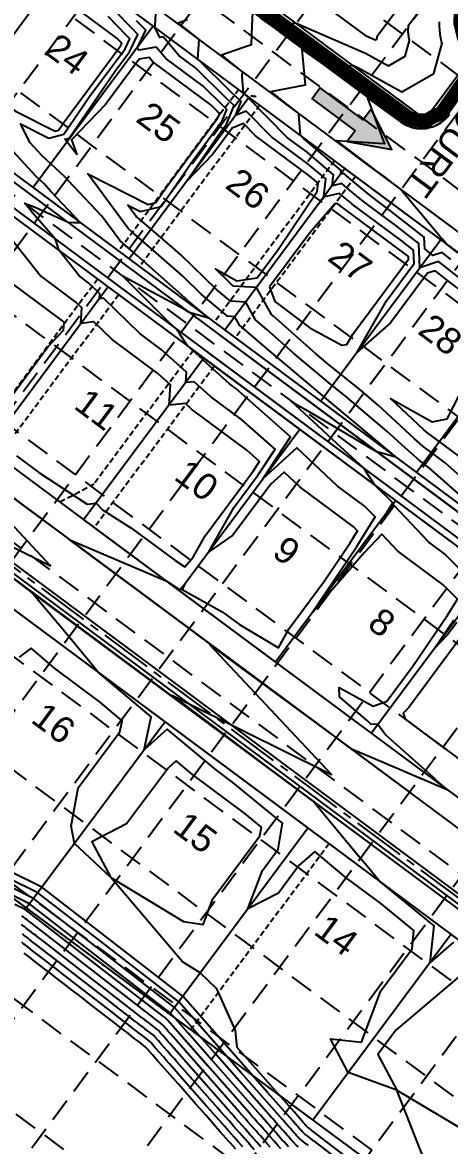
# Model space of a CAD drawing. Header units: feet. Extents: x 2260 to 6199, y 3666 to 7344.
# Drawn here: x 3782 to 4026, y 4910 to 5552 of the extents above; entities that cross this region are included whole.
import ezdxf
from ezdxf.enums import TextEntityAlignment as Align

# ---------------------------------------------------------------- set-up
doc = ezdxf.new("R2010")
doc.units = ezdxf.units.FT
doc.header["$LTSCALE"] = 40
doc.header["$MEASUREMENT"] = 0
for name, pattern in [('CENTER2', [1.125, 0.75, -0.125, 0.125, -0.125]), ('HIDDEN', [0.375, 0.25, -0.125]), ('TIGHT', [0.12, 0.08, -0.04])]:
    doc.linetypes.add(name, pattern=pattern)
doc.layers.get('0').update_dxf_attribs({"linetype": 'CONTINUOUS'})
for name, color, linetype in [('CL-STORM', 4, 'CENTER2'), ('CONTROL', 8, 'CONTINUOUS'), ('EOP-PROP', 4, 'CONTINUOUS'), ('EROSION BLANKETS', 84, 'CONTINUOUS'), ('ESMT-LINE', 6, 'TIGHT'), ('FLOW-ARROWS', 253, 'CONTINUOUS'), ('GRID', 254, 'HIDDEN'), ('LOT-NOS', 4, 'CONTINUOUS'), ('lots-line', 4, 'CONTINUOUS'), ('PC', 43, 'CONTINUOUS'), ('ST-ROW', 2, 'CONTINUOUS'), ('STORM', 3, 'CONTINUOUS'), ('STREET-NAME', 3, 'CONTINUOUS')]:
    doc.layers.add(name, color=color, linetype=linetype)
doc.styles.get("Standard").update_dxf_attribs({"font": 'ARIAL.TTF'})

# ---------------------------------------------------------------- blocks, each defined once
blk = doc.blocks.new('arrow')
blk.add_lwpolyline([(-67.01, -25.36), (-59.33, -25.42), (-59.57, -56.14), (-51.89, -56.2), (-51.65, -25.48), (-43.97, -25.54), (-55.3, -2.41), (-67.01, -25.36)], close=True)
at = {"color": 254}
for points in [[(-43.97, -25.54), (-67.01, -25.36), (-55.3, -2.41), (-67.01, -25.36)], [(-59.57, -56.14), (-51.89, -56.2), (-59.33, -25.42), (-51.65, -25.48)]]:
    blk.add_solid(points, dxfattribs=at)

msp = doc.modelspace()

# ---------------------------------------------------------------- linework, layer by layer
at = {"layer": 'CL-STORM', "color": 7}
msp.add_line((4864.9, 4432.17), (3599.76, 5372.55), dxfattribs=at)
msp.add_arc((3901.62, 5410.45), 100, 81.80369, 83.52263, dxfattribs=at)
at = {"layer": 'EOP-PROP', "color": 7}
for p, q in [((3982.3, 5081.73), (2953.2, 5847.47)), ((4167.71, 5330.79), (3536.59, 5799.91)), ((4090.98, 5227.72), (3459.93, 5696.78)), ((4083.81, 5218.09), (3452.77, 5687.15)), ((4004.39, 5111.41), (3373.43, 5580.4)), ((3998.35, 5495.3), (3901.88, 5567.01)), ((3998.35, 5495.3), (3990.81, 5500.9)), ((4521.14, 5068.09), (3972.3, 5476.04)), ((4444.48, 4964.96), (3895.57, 5372.96)), ((4437.32, 4955.33), (3888.41, 5363.34)), ((4357.98, 4848.58), (3808.99, 5256.65)), ((4852.61, 4434.83), (3786.89, 5226.97))]:
    msp.add_line(p, q, dxfattribs=at)
msp.add_arc((4010.28, 5511.36), 20, 233.37652, 323.37652, dxfattribs=at)
msp.add_arc((4010.28, 5511.36), 20, 233.37652, 323.37652, dxfattribs=at)
at = {"layer": 'EROSION BLANKETS', "const_width": 8}
msp.add_lwpolyline([(3911.9, 5564.63), (4002.74, 5497.66), (4005.79, 5496.32), (4009.24, 5495.94), (4013.19, 5495.82), (4016.47, 5497.73), (4021.65, 5500.11), (4037.13, 5521.86), (4038.07, 5523.96), (4038.99, 5528.55), (4038.56, 5532.59), (4037.48, 5537.43), (4034.45, 5543.4), (4032.55, 5551.33), (4032.62, 5556.87)], dxfattribs=at)
at = {"layer": 'ESMT-LINE', "color": 7}
for p, q in [((3894.91, 4964.33), (2864.26, 5727.11)), ((3905.92, 5513.63), (3837.27, 5421.28)), ((3917.96, 5504.68), (3849.31, 5412.33)), ((3960.61, 5472.89), (3892.01, 5380.59)), ((3972.65, 5463.94), (3904.05, 5371.65)), ((3972.65, 5463.94), (3904.05, 5371.65)), ((3825.39, 5405.29), (3768.67, 5328.98)), ((3837.42, 5396.34), (3768.78, 5303.98)), ((3880.08, 5364.54), (3823.41, 5288.3)), ((3892.12, 5355.59), (3823.51, 5263.3)), ((3892.12, 5355.59), (3823.51, 5263.3)), ((3803.85, 5277.91), (3823.41, 5288.3)), ((4788.02, 4303.35), (3699.2, 5109.17)), ((3957.57, 5082.66), (3878.57, 4976.38))]:
    msp.add_line(p, q, dxfattribs=at)
at = {"layer": 'FLOW-ARROWS', "color": 7}
for points in [[(3829.04, 5511.13, 0, 1.67, 0), (3826.05, 5507.12, 0, 0, 0), (3820.21, 5499.26, 0, 0, 0)], [(3803.09, 5475.72, 0, 1.67, 0), (3800.11, 5471.71, 0, 0, 0), (3794.26, 5463.86, 0, 0, 0)], [(3883.77, 5470.44, 0, 1.67, 0), (3880.79, 5466.43, 0, 0, 0), (3874.94, 5458.58, 0, 0, 0)], [(3857.83, 5435.04, 0, 1.67, 0), (3854.84, 5431.03, 0, 0, 0), (3848.99, 5423.17, 0, 0, 0)], [(3938.51, 5429.76, 0, 1.67, 0), (3935.52, 5425.75, 0, 0, 0), (3929.68, 5417.89, 0, 0, 0)], [(3912.56, 5394.35, 0, 1.67, 0), (3909.58, 5390.34, 0, 0, 0), (3903.73, 5382.49, 0, 0, 0)], [(3993.25, 5389.07, 0, 1.67, 0), (3990.26, 5385.06, 0, 0, 0), (3984.41, 5377.21, 0, 0, 0)], [(3993.25, 5389.07, 0, 1.67, 0), (3990.26, 5385.06, 0, 0, 0), (3984.41, 5377.21, 0, 0, 0)], [(3795.85, 5355.32, 0, 1.67, 0), (3792.87, 5351.31, 0, 0, 0), (3783.55, 5338.79, 0, 0, 0)], [(3967.3, 5353.67, 0, 1.67, 0), (3964.31, 5349.66, 0, 0, 0), (3958.46, 5341.8, 0, 0, 0)], [(3967.3, 5353.67, 0, 1.67, 0), (3964.31, 5349.66, 0, 0, 0), (3958.46, 5341.8, 0, 0, 0)], [(3850.59, 5314.63, 0, 1.67, 0), (3847.6, 5310.62, 0, 0, 0), (3838.29, 5298.11, 0, 0, 0)], [(4022.03, 5312.98, 0, 1.67, 0), (4019.05, 5308.97, 0, 0, 0), (4013.2, 5301.12, 0, 0, 0)], [(4022.03, 5312.98, 0, 1.67, 0), (4019.05, 5308.97, 0, 0, 0), (4013.2, 5301.12, 0, 0, 0)], [(3816.95, 5268.54, 0, 1.67, 0), (3819.94, 5272.56, 0, 0, 0), (3824.13, 5278.19, 0, 0, 0)], [(3905.14, 5273.63, 0, 1.67, 0), (3902.15, 5269.62, 0, 0, 0), (3892.84, 5257.11, 0, 0, 0)], [(3905.14, 5273.63, 0, 1.67, 0), (3902.15, 5269.62, 0, 0, 0), (3892.84, 5257.11, 0, 0, 0)], [(3872.63, 5229.05, 0, 1.67, 0), (3875.61, 5233.06, 0, 0, 0), (3879.81, 5238.69, 0, 0, 0)], [(3872.63, 5229.05, 0, 1.67, 0), (3875.61, 5233.06, 0, 0, 0), (3879.81, 5238.69, 0, 0, 0)], [(3959.19, 5231.42, 0, 1.67, 0), (3956.21, 5227.41, 0, 0, 0), (3946.89, 5214.89, 0, 0, 0)], [(3959.19, 5231.42, 0, 1.67, 0), (3956.21, 5227.41, 0, 0, 0), (3946.89, 5214.89, 0, 0, 0)], [(4015.19, 5192.07, 0, 1.67, 0), (4012.2, 5188.06, 0, 0, 0), (4002.89, 5175.55, 0, 0, 0)], [(4015.19, 5192.07, 0, 1.67, 0), (4012.2, 5188.06, 0, 0, 0), (4002.89, 5175.55, 0, 0, 0)], [(3840.8, 5119.16, 0, 1.67, 0), (3837.81, 5115.15, 0, 0, 0), (3829.51, 5104, 0, 0, 0)], [(3840.8, 5119.16, 0, 1.67, 0), (3837.81, 5115.15, 0, 0, 0), (3829.51, 5104, 0, 0, 0)], [(3803.18, 5068.63, 0, 1.67, 0), (3800.2, 5064.62, 0, 0, 0), (3792.19, 5053.86, 0, 0, 0)], [(3803.18, 5068.63, 0, 1.67, 0), (3800.2, 5064.62, 0, 0, 0), (3792.19, 5053.86, 0, 0, 0)], [(3920.37, 5055.91, 0, 1.67, 0), (3917.38, 5051.9, 0, 0, 0), (3909.08, 5040.75, 0, 0, 0)], [(3920.37, 5055.91, 0, 1.67, 0), (3917.38, 5051.9, 0, 0, 0), (3909.08, 5040.75, 0, 0, 0)], [(3882.75, 5005.38, 0, 1.67, 0), (3879.77, 5001.36, 0, 0, 0), (3871.76, 4990.6, 0, 0, 0)], [(3882.75, 5005.38, 0, 1.67, 0), (3879.77, 5001.36, 0, 0, 0), (3871.76, 4990.6, 0, 0, 0)], [(4004.61, 4998.57, 0, 1.67, 0), (4001.62, 4994.56, 0, 0, 0), (3993.32, 4983.41, 0, 0, 0)], [(3966.99, 4948.04, 0, 1.67, 0), (3964.01, 4944.03, 0, 0, 0), (3956, 4933.27, 0, 0, 0)]]:
    msp.add_lwpolyline(points, format="xyseb", dxfattribs=at)
at = {"layer": 'GRID', "linetype": 'HIDDEN', "ltscale": 1.35}
for p, q in [((4526.93, 6520), (3437.75, 5050.7)), ((4568.91, 6488.89), (3479.72, 5019.59)), ((4610.88, 6457.77), (3521.7, 4988.47)), ((4652.86, 6426.65), (3563.67, 4957.35)), ((4694.83, 6395.54), (3605.65, 4926.24)), ((2866.11, 6385.31), (5468.54, 4456.14)), ((4736.81, 6364.42), (3647.62, 4895.12)), ((2834.99, 6343.33), (5437.43, 4414.16)), ((4778.78, 6333.31), (3689.59, 4864.01)), ((4820.76, 6302.19), (3731.57, 4832.89)), ((2803.88, 6301.36), (5406.31, 4372.19)), ((4862.73, 6271.08), (3773.54, 4801.78)), ((2772.76, 6259.38), (5375.2, 4330.21)), ((4904.7, 6239.96), (3815.52, 4770.66)), ((2742.34, 6220.32), (5344.78, 4291.15)), ((4946.68, 6208.84), (3857.49, 4739.54)), ((2710.53, 6175.43), (5312.96, 4246.26)), ((2679.42, 6133.46), (5281.85, 4204.29)), ((2648.3, 6091.49), (5250.73, 4162.31)), ((2617.18, 6049.51), (5219.62, 4120.34)), ((2586.07, 6007.54), (5188.5, 4078.36)), ((2555.76, 5964.68), (5158.19, 4035.51)), ((2524.64, 5922.7), (5127.07, 3993.53)), ((2493.53, 5880.73), (5095.96, 3951.56))]:
    msp.add_line(p, q, dxfattribs=at)
at = {"layer": 'lots-line', "color": 7}
for p, q in [((3894.91, 4964.33), (2864.26, 5727.11)), ((4093.36, 5230.93), (3453.89, 5706.25)), ((4081.42, 5214.88), (3441.96, 5690.2)), ((3857.16, 5549.79), (3788.56, 5457.49)), ((3911.9, 5509.1), (3843.29, 5416.8)), ((3966.63, 5468.42), (3898.03, 5376.12)), ((4021.37, 5427.73), (3952.76, 5335.43)), ((4021.37, 5427.73), (3952.76, 5335.43)), ((3831.36, 5400.75), (3762.76, 5308.46)), ((4076.1, 5387.05), (4007.5, 5294.75)), ((4076.1, 5387.05), (4007.5, 5294.75)), ((4451.68, 4964.59), (3897.96, 5376.17)), ((3886.1, 5360.07), (3817.49, 5267.77)), ((4439.75, 4948.54), (3886.02, 5360.13)), ((3940.83, 5319.38), (3872.23, 5227.09)), ((3940.83, 5319.38), (3872.23, 5227.09)), ((3995.57, 5278.7), (3926.96, 5186.4)), ((3995.57, 5278.7), (3926.96, 5186.4)), ((4050.3, 5238.01), (3981.7, 5145.72)), ((4050.3, 5238.01), (3981.7, 5145.72)), ((3863.83, 5152.34), (3784.71, 5045.89)), ((3863.83, 5152.34), (3784.71, 5045.89)), ((4788.02, 4303.35), (3699.2, 5109.17)), ((3945.53, 5091.61), (3866.54, 4985.33)), ((3945.53, 5091.61), (3866.54, 4985.33)), ((4027.24, 5030.88), (3948.36, 4924.77))]:
    msp.add_line(p, q, dxfattribs=at)
at = {"layer": 'PC', "color": 43, "flags": 128}
for points, elevation in [([(3934.85, 5576.63), (3977.94, 5544.61), (3982.61, 5542.58), (3982.73, 5542.53), (3983.92, 5541.87), (3984.79, 5542.37), (3985.01, 5543.19), (3985, 5543.24), (3984.99, 5543.28), (3984.98, 5543.33), (3984.97, 5543.38), (3984.97, 5543.43), (3984.96, 5543.47), (3984.95, 5543.52), (3984.95, 5543.57), (3984.95, 5543.62), (3984.95, 5543.67), (3984.95, 5543.72), (3984.95, 5543.77), (3984.95, 5543.82), (3984.95, 5543.87), (3984.96, 5543.92), (3984.96, 5543.98), (4013.58, 5582.47)], 552), ([(3768.52, 5533.25), (3758.83, 5523.2), (3762.35, 5513.1), (3778.4, 5501.17), (3801.02, 5489.84), (3802.98, 5490.38), (3806.37, 5495.33), (3838.59, 5538.67), (3839.21, 5539.97), (3838.73, 5540.46), (3836.35, 5542.92), (3800.39, 5569.65), (3798.41, 5572.22), (3796.05, 5570.29), (3768.52, 5533.25)], 557), ([(3918.45, 5554.29), (3926.63, 5548.61), (3927.06, 5548.77), (3929.3, 5549.6), (3938.42, 5551.69), (3977.05, 5534.92), (3978.38, 5534.35), (3991.55, 5527.08), (4001.05, 5532.57), (4003.54, 5541.63), (4003.41, 5542.13), (4003.29, 5542.64), (4003.18, 5543.15), (4003.09, 5543.67), (4003, 5544.2), (4002.93, 5544.73), (4002.88, 5545.27), (4002.83, 5545.8), (4002.8, 5546.35), (4002.78, 5546.9), (4002.78, 5547.45), (4002.79, 5548), (4002.81, 5548.56), (4002.85, 5549.12), (4002.9, 5549.68), (4002.96, 5550.25), (4019.46, 5572.45)], 551), ([(4041.14, 5230.68), (4023.42, 5248.21), (4014.42, 5254.9), (3994.49, 5276.06), (3990.55, 5271.94), (3993.98, 5277.42), (3983.69, 5287.52), (3983.69, 5287.52), (3983.69, 5287.53), (3978.35, 5295.58), (3977.16, 5297.36), (3962.05, 5311.35), (3948.46, 5323.93), (3936.15, 5335.32), (3943.76, 5330.85), (3950.6, 5326.82), (3984.32, 5307), (3995.62, 5303.58), (3995.62, 5303.58), (3958.58, 5334.79), (3956.02, 5336.84), (3953.66, 5338.83), (3924.75, 5363.1), (3918.24, 5368.89), (3906.34, 5378.93), (3903.69, 5383.74), (3899.59, 5383.96), (3884.74, 5396.39), (3873.95, 5406.88), (3857.35, 5421.55), (3846.21, 5431.03), (3842.72, 5434.11), (3819.67, 5465.43), (3854.16, 5447.94), (3858.63, 5449.01), (3865.42, 5458.92), (3894.06, 5497.44), (3895.05, 5499.89), (3894.08, 5500.78), (3889.96, 5504.88), (3856.91, 5529.45), (3854.82, 5531.9), (3849.12, 5530.84), (3829.85, 5504.91), (3810.47, 5484.81), (3813.4, 5476.4), (3806.57, 5485.11), (3809.13, 5485.81), (3835.16, 5523.78), (3843.51, 5535.01), (3848.27, 5544.92), (3844.61, 5548.71), (3826.39, 5567.59)], 555), ([(4036.04, 5289.46), (4023.87, 5300.28), (4011.08, 5309.76), (4006.34, 5313.9), (3985.59, 5333.28), (3975.01, 5342.2), (3958.8, 5355.19), (3958.12, 5355.76), (3949.79, 5362.75), (3925.89, 5383.97), (3924.57, 5385.08), (3916.11, 5400.45), (3903.03, 5401.14), (3901.63, 5402.31), (3892.68, 5411.01), (3904.92, 5404.2), (3916.45, 5406.04), (3928.38, 5422.09), (3950.73, 5455.32), (3951.27, 5460.02), (3946.53, 5464.07), (3915.47, 5487.15), (3908.6, 5494.1), (3902.19, 5491.4), (3891.18, 5476.58), (3876.1, 5460.95), (3894.21, 5487.36), (3898.98, 5493.78), (3903.26, 5504.38), (3899.09, 5508.26), (3881.22, 5526.03), (3871.77, 5533.06), (3862.7, 5543.69), (3860.88, 5543.35), (3858.07, 5549.11), (3858.13, 5550.01), (3858.84, 5560.38)], 553), ([(4037.14, 5401.82), (4023.25, 5412.73), (4020.08, 5415.22), (4009.44, 5411.68), (4008.85, 5425.49), (3995.7, 5435.77), (3977.92, 5448.99), (3974.37, 5451.81), (3969.03, 5456.16), (3964.75, 5459.87), (3959.34, 5458.6), (3960.06, 5464.82), (3944.79, 5477.88), (3933.88, 5485.99), (3911.74, 5508.38), (3911.18, 5508.14), (3911.48, 5508.87), (3908.59, 5511.56), (3907.96, 5520.89), (3908.14, 5523.73), (3900.34, 5529.93), (3896.04, 5533.35), (3908.03, 5537.46), (3913.25, 5539.24), (3913.66, 5550.19), (3913.93, 5557.43)], 551), ([(4013.53, 5123.68), (3989.7, 5144.79), (3985.4, 5150.69), (3981.48, 5150.99), (3979.6, 5152.61), (3963.45, 5166.52), (3963.29, 5171.8), (3982.75, 5161.17), (3990.58, 5164.04), (4005.39, 5183.97), (4025.1, 5213.14), (4030.82, 5222.43), (4022.68, 5230.48), (3996.85, 5249.68), (3987.69, 5259.4), (3977.36, 5248.62), (3947.16, 5213.57), (3972.97, 5251.88), (3983.91, 5269.38), (3977.51, 5275.67), (3962.37, 5286.92), (3939.06, 5308.72), (3919.95, 5291.29), (3935.54, 5315.15), (3904.24, 5342.76), (3900.72, 5345.38), (3885.65, 5358.97), (3885.26, 5358.94), (3885.29, 5359.42), (3876.68, 5367.07), (3872.25, 5373.74), (3870.15, 5376.9), (3866.05, 5380.7), (3839.3, 5407.31), (3854.36, 5399.17), (3872.49, 5389.37), (3874.78, 5388.03), (3877.31, 5386.54), (3880.94, 5385.44), (3888.61, 5383.12), (3876.29, 5393.43), (3875.1, 5394.6), (3848.13, 5418.44), (3844.3, 5421.7), (3838.04, 5427.21), (3827.83, 5441.09), (3808.55, 5461.5), (3806.68, 5463.61), (3793.47, 5475.89), (3786.82, 5483.12), (3781.23, 5493.95), (3797.56, 5485.77), (3806.05, 5488.1), (3820.76, 5509.56), (3841.05, 5536.84), (3843.74, 5542.44), (3841.67, 5544.59), (3831.37, 5555.25)], 556), ([(4035.84, 5278.74), (4014.98, 5297.28), (4009.13, 5301.61), (4000.98, 5308.74), (3990.61, 5318.43), (3966.79, 5338.5), (3957.41, 5346.02), (3955.89, 5347.29), (3937.27, 5362.93), (3922.06, 5376.43), (3915.45, 5382), (3909.9, 5392.09), (3901.31, 5392.55), (3893.18, 5399.35), (3872.8, 5419.17), (3866.58, 5424.67), (3848.13, 5440.37), (3847.4, 5441), (3842.62, 5447.5), (3849.77, 5443.87), (3861.71, 5446.72), (3879.82, 5473.14), (3896.52, 5495.61), (3899.16, 5502.13), (3896.58, 5504.52), (3885.59, 5515.46), (3864.34, 5531.25), (3858.76, 5537.79), (3848.84, 5535.95), (3848.06, 5537.55), (3852.8, 5547.4), (3847.55, 5552.84)], 554), ([(4058.11, 5379.92), (4025.09, 5404.46), (4019.37, 5408.95), (4018.07, 5409.98), (4013.69, 5408.52), (3992.63, 5380.19), (3973.64, 5363.52), (3990.25, 5392.72), (4006.16, 5414.12), (4005.83, 5421.79), (3998.52, 5427.5), (3970.81, 5448.1), (3968.84, 5449.67), (3965.87, 5452.09), (3963.5, 5454.15), (3954.98, 5452.16), (3951.72, 5448.35), (3954.51, 5452.5), (3955.67, 5462.42), (3945.66, 5470.97), (3924.68, 5486.57), (3910.17, 5501.24), (3904.17, 5498.71), (3907.37, 5506.63), (3901.59, 5512), (3882.64, 5530.85), (3883.35, 5542.07), (3883.35, 5542.13), (3883.35, 5542.16), (3883.12, 5542.34), (3871.39, 5551.67), (3876.68, 5553.51)], 552), ([(4027.13, 5416.51), (4022.09, 5420.46), (4016.77, 5418.69), (4015.46, 5419.78), (4012.16, 5422.5), (4011.88, 5429.19), (3992.87, 5444.04), (3985.03, 5449.87), (3979.89, 5453.95), (3972.19, 5460.23), (3966.01, 5465.59), (3964.22, 5465.17), (3964.46, 5467.23), (3943.91, 5484.78), (3943.08, 5485.4), (3941.15, 5487.36), (3940.51, 5496.84), (3940.31, 5499.82), (3931.54, 5506.68), (3924.32, 5512.32), (3934.22, 5514.31), (3944.13, 5516.3), (3943.17, 5526.34), (3942.22, 5536.4), (3952.4, 5529.22), (3958.8, 5524.7), (3970.81, 5527.45), (3970.98, 5527.48), (3971.5, 5527.26), (3974.03, 5526.16), (3999.17, 5512.29), (4017.31, 5522.78), (4022.06, 5540.06), (4021.81, 5541.02), (4021.58, 5541.99), (4021.38, 5542.97), (4021.2, 5543.97), (4021.04, 5544.97), (4020.91, 5545.98), (4020.8, 5547.01), (4020.72, 5548.04), (4020.66, 5549.08), (4020.62, 5550.12), (4020.62, 5551.17), (4020.63, 5552.23)], 550), ([(3999.38, 5512.41), (4017.31, 5522.78), (4022.06, 5540.06), (4021.81, 5541.02), (4021.58, 5541.99), (4021.54, 5542.18)], 550), ([(4031, 5420.28), (4024.3, 5425.55), (4024.14, 5425.75), (4022.07, 5428.2), (4021.25, 5429.18), (4016.41, 5434.95), (3997.91, 5457), (3996.68, 5457.92), (3996.31, 5458.2), (3990.43, 5462.63), (3989.68, 5463.2), (3982.67, 5468.51), (3979.96, 5470.56), (3970.48, 5477.82), (3961.84, 5484.44), (3989.04, 5482.78), (3989.33, 5482.7), (3989.17, 5482.95), (3979.74, 5508.52), (3998.25, 5495.17), (3998.47, 5495.01), (3998.59, 5494.92), (3999.14, 5494.55), (3999.42, 5494.36), (3999.72, 5494.18), (4000.29, 5493.84), (4000.88, 5493.52), (4001.18, 5493.36), (4001.48, 5493.22), (4002.09, 5492.93), (4002.39, 5492.81), (4003.02, 5492.55), (4003.67, 5492.32), (4003.97, 5492.21), (4004.63, 5492.01), (4004.93, 5491.92), (4005.61, 5491.76), (4005.91, 5491.68), (4006.6, 5491.55), (4006.9, 5491.49), (4007.21, 5491.45), (4007.9, 5491.35), (4008.6, 5491.28), (4008.9, 5491.26), (4009.61, 5491.23), (4009.91, 5491.21), (4010.2, 5491.22), (4010.92, 5491.22), (4011.63, 5491.26), (4011.92, 5491.28), (4012.64, 5491.36), (4012.92, 5491.39), (4013.64, 5491.51), (4013.92, 5491.55), (4014.19, 5491.61), (4014.9, 5491.76), (4015.17, 5491.83), (4015.87, 5492.02), (4016.58, 5492.24), (4016.83, 5492.32), (4017.53, 5492.58), (4017.78, 5492.67), (4018.02, 5492.78), (4018.7, 5493.07), (4018.93, 5493.19), (4019.6, 5493.52), (4019.82, 5493.64), (4020.48, 5494.01), (4021.12, 5494.41), (4021.33, 5494.54), (4021.54, 5494.68), (4022.16, 5495.12), (4022.35, 5495.27), (4022.95, 5495.73), (4023.13, 5495.89), (4023.72, 5496.39), (4023.89, 5496.55), (4024.45, 5497.08), (4024.98, 5497.64), (4025.14, 5497.81), (4025.65, 5498.4), (4025.8, 5498.57), (4025.93, 5498.74), (4026.42, 5499.36)], 549), ([(3990.63, 5500.66), (3998.25, 5495.17), (3998.47, 5495.01), (3998.59, 5494.92), (3999.14, 5494.55), (3999.42, 5494.36), (3999.72, 5494.18), (4000.29, 5493.84), (4000.88, 5493.52), (4001.18, 5493.36), (4001.48, 5493.22), (4002.09, 5492.93), (4002.39, 5492.81), (4003.02, 5492.55), (4003.67, 5492.32), (4003.97, 5492.21), (4004.63, 5492.01), (4004.93, 5491.92), (4005.61, 5491.76), (4005.91, 5491.68), (4006.6, 5491.55), (4006.9, 5491.49), (4007.21, 5491.45), (4007.9, 5491.35), (4008.6, 5491.28), (4008.9, 5491.26), (4009.61, 5491.23), (4009.91, 5491.21), (4010.2, 5491.22), (4010.92, 5491.22), (4011.63, 5491.26), (4011.92, 5491.28), (4012.64, 5491.36), (4012.92, 5491.39), (4013.64, 5491.51), (4013.92, 5491.55), (4014.19, 5491.61), (4014.9, 5491.76), (4015.17, 5491.83), (4015.87, 5492.02), (4016.58, 5492.24), (4016.83, 5492.32), (4017.53, 5492.58), (4017.78, 5492.67), (4018.02, 5492.78), (4018.7, 5493.07), (4018.93, 5493.19), (4019.6, 5493.52), (4019.82, 5493.64), (4020.48, 5494.01), (4021.12, 5494.41), (4021.33, 5494.54), (4021.54, 5494.68), (4022.16, 5495.12), (4022.35, 5495.27), (4022.95, 5495.73), (4023.13, 5495.89), (4023.72, 5496.39), (4023.89, 5496.55), (4024.45, 5497.08), (4024.98, 5497.64), (4025.14, 5497.81), (4025.65, 5498.4), (4025.8, 5498.57), (4025.93, 5498.74), (4026.42, 5499.36)], 549), ([(3977.83, 5483.46), (3989.04, 5482.78), (3989.33, 5482.7), (3989.17, 5482.95), (3985.28, 5493.48)], 549), ([(3769.26, 5285.87), (3782.68, 5276), (3809.53, 5256.24), (3856.86, 5236.1), (3864.44, 5232.88), (3872.36, 5227.72), (3875.15, 5231.01), (3873.56, 5227.83), (3896.49, 5215.14), (3906.29, 5207.85), (3928.67, 5194.47), (3934.71, 5205.56), (3954.99, 5232.85), (3969.54, 5254.44), (3973.85, 5261.33), (3971.33, 5263.81), (3941.04, 5286.32), (3931.86, 5294.9), (3924.33, 5288.04), (3902.64, 5258.85), (3888.83, 5249.42), (3903.35, 5274.88), (3917.11, 5293.4), (3926.7, 5308.08), (3907.44, 5325.08), (3889.84, 5338.16), (3880.57, 5346.53), (3875.72, 5346.1), (3876.14, 5352.11), (3861.64, 5364.97), (3849.43, 5374.05), (3828.74, 5394.33), (3826.34, 5393.99), (3826.52, 5396.88), (3820.38, 5402.83), (3814.78, 5407), (3803.39, 5421.54), (3802.46, 5424.51), (3801.36, 5428.04), (3788.01, 5443.34), (3783.72, 5448.63), (3785.74, 5447.8), (3790.02, 5446.04), (3808.51, 5437.67), (3811.55, 5437.64), (3815.32, 5437.6), (3798.74, 5455.15), (3794.79, 5459.6), (3790.25, 5463.82), (3772.72, 5482.86)], 557), ([(4031, 5420.28), (4024.3, 5425.55), (4024.14, 5425.75), (4022.07, 5428.2), (4021.25, 5429.18), (4016.41, 5434.95), (3997.91, 5457), (3996.68, 5457.92), (3996.31, 5458.2), (3990.43, 5462.63), (3989.68, 5463.2), (3982.67, 5468.51), (3979.96, 5470.56), (3972.49, 5476.28)], 549), ([(4027.13, 5416.51), (4022.09, 5420.46), (4016.77, 5418.69), (4015.46, 5419.78), (4012.16, 5422.5), (4011.88, 5429.19), (3992.87, 5444.04), (3985.03, 5449.87), (3979.89, 5453.95), (3972.19, 5460.23), (3966.01, 5465.59), (3964.22, 5465.17), (3964.22, 5465.18)], 550), ([(4037.14, 5401.82), (4023.25, 5412.73), (4020.08, 5415.22), (4009.44, 5411.68), (4008.85, 5425.49), (3995.7, 5435.77), (3977.92, 5448.99), (3974.37, 5451.81), (3969.03, 5456.16), (3964.75, 5459.87), (3959.34, 5458.6), (3959.34, 5458.62)], 551), ([(3923.55, 5400.76), (3926.49, 5392.35), (3946.55, 5377.43), (3964.76, 5367.5), (3967.74, 5367.92), (3971.06, 5373.75), (4002.87, 5416.56), (4002.81, 5418.09), (4001.35, 5419.23), (3963.7, 5447.22), (3963.31, 5447.53), (3962.71, 5448.01), (3962.24, 5448.43), (3960.54, 5448.03), (3946.56, 5431.71), (3923.55, 5400.76)], 553), ([(3923.55, 5400.76), (3926.49, 5392.35), (3946.55, 5377.43), (3964.76, 5367.5), (3967.74, 5367.92), (3971.06, 5373.75), (4002.87, 5416.56), (4002.81, 5418.09), (4001.35, 5419.23), (3963.7, 5447.22), (3963.31, 5447.53), (3962.71, 5448.01), (3962.24, 5448.43), (3960.54, 5448.03), (3946.56, 5431.71), (3923.55, 5400.76)], 553), ([(4058.11, 5379.92), (4025.09, 5404.46), (4019.37, 5408.95), (4018.07, 5409.98), (4013.69, 5408.52), (3992.63, 5380.19), (3973.64, 5363.52), (3990.25, 5392.72), (4006.16, 5414.12), (4005.83, 5421.79), (3998.52, 5427.5), (3970.81, 5448.1), (3968.84, 5449.67), (3965.87, 5452.09), (3963.5, 5454.15), (3954.98, 5452.16), (3951.72, 5448.35), (3951.95, 5448.69)], 552), ([(3779.07, 5304.19), (3791.71, 5294.79), (3819.38, 5276.7), (3824.48, 5277.18), (3824.66, 5277.07), (3828.06, 5273.43), (3844.87, 5262.76), (3869.56, 5244.41), (3875.12, 5240.79), (3879.83, 5246.36), (3886.74, 5258.47), (3914.27, 5295.52), (3917.87, 5301.02), (3910.65, 5307.39), (3878.97, 5330.94), (3875.49, 5334.08), (3866.17, 5333.26), (3866.99, 5344.79), (3859.74, 5351.22), (3833.57, 5370.67), (3823.22, 5380.81), (3815.77, 5379.77), (3816.34, 5388.74), (3812.87, 5392.1), (3792.25, 5407.42), (3776.59, 5427.43)], 558), ([(3766.11, 5412.47), (3758.64, 5411.2), (3751.24, 5396.31), (3725.21, 5361.29), (3722.84, 5357.41), (3729.25, 5353.33), (3761.41, 5329.43), (3766.49, 5326.12), (3768.89, 5328.82), (3797.01, 5366.66), (3805.87, 5376.09), (3806.15, 5380.59), (3805.35, 5381.37), (3769.73, 5407.85), (3766.11, 5412.47)], 559), ([(4036.04, 5289.46), (4023.87, 5300.28), (4011.08, 5309.76), (4006.34, 5313.9), (3985.59, 5333.28), (3975.01, 5342.2), (3958.8, 5355.19), (3958.12, 5355.76), (3949.79, 5362.75), (3925.89, 5383.97), (3924.57, 5385.08), (3916.11, 5400.45), (3916.04, 5400.45)], 553), ([(4035.84, 5278.74), (4014.98, 5297.28), (4009.13, 5301.61), (4000.98, 5308.74), (3990.61, 5318.43), (3966.79, 5338.5), (3957.41, 5346.02), (3955.89, 5347.29), (3937.27, 5362.93), (3922.06, 5376.43), (3915.45, 5382), (3909.9, 5392.09), (3909.82, 5392.1)], 554), ([(4041.14, 5230.68), (4023.42, 5248.21), (4014.42, 5254.9), (3994.49, 5276.06), (3990.55, 5271.94), (3993.98, 5277.42), (3983.69, 5287.52), (3983.69, 5287.52), (3983.69, 5287.53), (3978.35, 5295.58), (3977.16, 5297.36), (3962.05, 5311.35), (3948.46, 5323.93), (3936.15, 5335.32), (3943.76, 5330.85), (3950.6, 5326.82), (3984.32, 5307), (3995.62, 5303.58), (3995.62, 5303.58), (3958.58, 5334.79), (3956.02, 5336.84), (3953.66, 5338.83), (3924.75, 5363.1), (3918.24, 5368.89), (3906.34, 5378.93), (3903.69, 5383.74), (3903.6, 5383.74)], 555), ([(4028.53, 5026.29), (4015.3, 5014.83), (4017.47, 5035.77), (3986.17, 5061.4), (3983.35, 5064.8), (3980.91, 5067.72), (3966.95, 5084.47), (3947.98, 5107.24), (3921.32, 5127.26), (3908, 5137.27), (3894.67, 5147.28), (3868.02, 5167.3), (3913.52, 5144.69), (3928.68, 5137.16), (3959.01, 5122.09), (3924.25, 5159.14), (3912.67, 5171.49), (3889.49, 5196.19), (3929.77, 5166.56), (3970.05, 5136.93), (3996.47, 5125.69), (4017.38, 5116.79), (4024.95, 5113.57), (4019.32, 5118.37), (4016.99, 5120.62), (3989.7, 5144.79), (3985.4, 5150.69), (3981.48, 5150.99), (3979.6, 5152.61), (3963.45, 5166.52), (3963.29, 5171.8), (3982.75, 5161.17), (3990.58, 5164.04), (4005.39, 5183.97), (4025.1, 5213.14), (4030.82, 5222.43), (4022.68, 5230.48), (3996.85, 5249.68), (3987.69, 5259.4), (3977.36, 5248.62), (3947.16, 5213.57), (3972.97, 5251.88), (3983.91, 5269.38), (3977.51, 5275.67), (3962.37, 5286.92), (3939.06, 5308.72), (3919.95, 5291.29), (3935.54, 5315.15), (3904.24, 5342.76), (3900.72, 5345.38), (3885.65, 5358.97), (3885.26, 5358.94), (3885.27, 5359.12)], 556), ([(3808.99, 5256.65), (3809.53, 5256.24), (3856.86, 5236.1), (3864.44, 5232.88), (3872.36, 5227.72), (3875.15, 5231.01), (3873.56, 5227.83), (3896.49, 5215.14), (3906.29, 5207.85), (3928.67, 5194.47), (3934.71, 5205.56), (3954.99, 5232.85), (3969.54, 5254.44), (3973.85, 5261.33), (3971.33, 5263.81), (3941.04, 5286.32), (3931.86, 5294.9), (3924.33, 5288.04), (3902.64, 5258.85), (3888.83, 5249.42), (3903.35, 5274.88), (3917.11, 5293.4), (3926.7, 5308.08), (3907.44, 5325.08), (3889.84, 5338.16), (3880.57, 5346.53), (3875.72, 5346.1), (3875.73, 5346.31)], 557), ([(4032.76, 5303.28), (4013.02, 5317.92), (4011.7, 5319.07), (3992.57, 5336.93), (4016.34, 5323.64), (4024.97, 5325.37), (4032.19, 5339.39)], 552), ([(4032.76, 5303.28), (4013.02, 5317.92), (4011.7, 5319.07), (3992.57, 5336.93), (4016.34, 5323.64), (4024.97, 5325.37), (4032.19, 5339.39)], 552), ([(3824.25, 5277.16), (3824.48, 5277.18), (3824.66, 5277.07), (3828.06, 5273.43), (3844.87, 5262.76), (3869.56, 5244.41), (3875.12, 5240.79), (3879.83, 5246.36), (3886.74, 5258.47), (3914.27, 5295.52), (3917.87, 5301.02), (3910.65, 5307.39), (3878.97, 5330.94), (3875.49, 5334.08), (3866.17, 5333.26), (3866.19, 5333.49)], 558), ([(3753, 5264), (3798.5, 5241.4), (3775.33, 5266.1)], 557), ([(3968.09, 5062.64), (3967.33, 5063.2), (3949.32, 5078.14), (3940.53, 5070.41), (3928.6, 5054.36), (3911.23, 5045.46), (3919.46, 5067.38), (3928.41, 5079.42), (3931.01, 5094.4), (3902.62, 5117.66), (3893.2, 5124.66), (3865.04, 5148.03), (3851.9, 5136.29), (3855.9, 5155.18), (3825.66, 5180.71), (3822.83, 5184.11), (3820.39, 5187.04), (3805.78, 5204.56), (3787.46, 5226.55), (3747.48, 5256.58)], 557), ([(3797.87, 5241.71), (3798.5, 5241.4), (3798.02, 5241.91)], 557), ([(4027.42, 4862.54), (3996.25, 4941.78), (3968.51, 4951.88), (3958.36, 4971.11), (3976.05, 4969.25), (3987.01, 4998.48), (4004.91, 5022.56), (4006, 5033.03), (3986.99, 5048.59), (3967.33, 5063.2), (3949.32, 5078.14), (3940.53, 5070.41), (3928.6, 5054.36), (3911.23, 5045.46), (3919.46, 5067.38), (3928.41, 5079.42), (3931.01, 5094.4), (3902.62, 5117.66), (3893.2, 5124.66), (3865.04, 5148.03), (3851.9, 5136.29), (3855.9, 5155.18), (3825.66, 5180.71), (3822.83, 5184.11), (3820.39, 5187.04), (3805.78, 5204.56), (3787.46, 5226.55), (3786.9, 5226.97)], 557), ([(4036.09, 5204.97), (4003.05, 5160.52), (3999.82, 5157.17), (4001, 5153.8), (4033.1, 5129.94), (4040.26, 5125.7), (4041.72, 5126.02), (4043.04, 5128.6), (4077.13, 5174.47), (4077.79, 5175.59), (4076.19, 5177.18), (4037.91, 5205.63), (4037.33, 5206.24), (4036.09, 5204.97)], 556), ([(4036.09, 5204.97), (4003.05, 5160.52), (3999.82, 5157.17), (4001, 5153.8), (4023.5, 5137.08)], 556), ([(4030.54, 5209.1), (4025.03, 5201.69), (4017.49, 5193.87), (4028.7, 5210.46)], 555), ([(4030.54, 5209.1), (4025.03, 5201.69), (4017.49, 5193.87), (4028.7, 5210.46)], 555), ([(4022.43, 4861.33), (3947.71, 4918.72), (3947.69, 4918.73), (3947.44, 4918.92), (3947.25, 4919.07), (3947.2, 4919.11), (3946.96, 4919.29), (3946.93, 4919.31), (3946.7, 4919.49), (3946.48, 4919.66), (3946.25, 4919.84), (3946.24, 4919.85), (3946.01, 4920.02), (3945.81, 4920.17), (3945.59, 4920.34), (3945.38, 4920.51), (3945.37, 4920.51), (3945.08, 4920.8), (3944.9, 4921.01), (3944.72, 4921.21), (3944.62, 4921.32), (3944.47, 4921.5), (3944.29, 4921.7), (3944.28, 4921.71), (3944.11, 4921.9), (3944.06, 4921.96), (3943.97, 4922.06), (3943.88, 4922.16), (3943.77, 4922.29), (3943.63, 4922.45), (3943.45, 4922.65), (3943.31, 4922.81), (3943.13, 4923.02), (3942.99, 4923.18), (3937.58, 4929.32), (3905.09, 4966.2), (3904.16, 4975.95), (3893.52, 4999.71), (3883.95, 5008.76), (3873.79, 5015.15), (3832.84, 5063.24), (3812.15, 5082.81), (3810.17, 5092.55), (3814.18, 5114.49), (3838.04, 5146.59), (3839.38, 5152.89), (3827.05, 5163.3), (3800.66, 5182.91), (3787.38, 5194.39), (3780.59, 5189.29)], 558), ([(3903.93, 4976.46), (3893.52, 4999.71), (3883.95, 5008.76), (3873.79, 5015.15), (3832.84, 5063.24), (3812.15, 5082.81), (3810.17, 5092.55), (3814.18, 5114.49), (3838.04, 5146.59), (3839.38, 5152.89), (3827.05, 5163.3), (3800.66, 5182.91), (3787.38, 5194.39), (3780.59, 5189.29)], 558), ([(3976.14, 5073.45), (3966.95, 5084.47), (3947.98, 5107.24), (3921.32, 5127.26), (3908, 5137.27), (3894.67, 5147.28), (3868.02, 5167.3), (3913.52, 5144.69), (3928.68, 5137.16), (3959.01, 5122.09), (3924.25, 5159.14), (3912.67, 5171.49), (3889.49, 5196.19), (3929.77, 5166.56), (3970.05, 5136.93), (3996.47, 5125.69), (4010.56, 5119.69)], 556), ([(3841.9, 5093.89), (3822.05, 5083.72), (3832.84, 5063.24), (3874.41, 5038.2), (3885.68, 5036.42), (3891.17, 5051.03), (3918.01, 5087.15), (3918.88, 5092.14), (3909.42, 5099.89), (3879.53, 5122.11), (3870.14, 5129.9), (3865.76, 5125.99), (3841.9, 5093.89)], 558), ([(3841.9, 5093.89), (3822.05, 5083.72), (3832.84, 5063.24), (3874.41, 5038.2), (3885.68, 5036.42), (3891.17, 5051.03), (3918.01, 5087.15), (3918.88, 5092.14), (3909.42, 5099.89), (3879.53, 5122.11), (3870.14, 5129.9), (3865.76, 5125.99), (3841.9, 5093.89)], 558), ([(4016.48, 4860.85), (3949.38, 4912.39), (3949.34, 4912.42), (3948.67, 4912.93), (3948.16, 4913.32), (3948.02, 4913.44), (3947.38, 4913.92), (3947.32, 4913.97), (3946.71, 4914.44), (3946.1, 4914.91), (3945.5, 4915.37), (3945.46, 4915.4), (3944.87, 4915.86), (3944.35, 4916.26), (3943.76, 4916.71), (3943.18, 4917.15), (3943.17, 4917.16), (3942.39, 4917.93), (3941.91, 4918.48), (3941.44, 4919.01), (3941.17, 4919.32), (3940.76, 4919.79), (3940.3, 4920.31), (3940.28, 4920.33), (3939.82, 4920.85), (3939.68, 4921.01), (3939.46, 4921.27), (3939.21, 4921.55), (3938.91, 4921.88), (3938.54, 4922.3), (3938.07, 4922.84), (3937.68, 4923.28), (3937.2, 4923.82), (3936.84, 4924.24), (3922.46, 4940.55), (3874.08, 4995.48), (3795.03, 5056.69), (3793.57, 5057.81), (3707.89, 5100.04)], 559), ([(3897.93, 4968.4), (3874.08, 4995.48), (3795.03, 5056.69), (3793.57, 5057.81), (3707.89, 5100.04)], 559), ([(3945.73, 4910.15), (3944.76, 4910.9), (3944.69, 4910.95), (3943.72, 4911.69), (3942.88, 4912.34), (3941.93, 4913.07), (3940.99, 4913.79), (3940.97, 4913.8), (3939.7, 4915.07), (3938.93, 4915.95), (3938.16, 4916.81), (3937.72, 4917.32), (3937.06, 4918.07), (3936.3, 4918.92), (3936.27, 4918.96), (3935.53, 4919.81), (3935.3, 4920.06), (3934.94, 4920.47), (3934.53, 4920.93), (3934.05, 4921.48), (3933.45, 4922.16), (3932.69, 4923.03), (3932.06, 4923.74), (3931.28, 4924.62), (3930.68, 4925.3), (3907.34, 4951.79), (3871.69, 4992.26), (3813.44, 5037.37), (3791.18, 5054.6), (3725.43, 5087)], 560), ([(3895.54, 4965.18), (3871.69, 4992.26), (3813.44, 5037.37), (3791.18, 5054.6), (3725.43, 5087)], 560), ([(3940.09, 4909.44), (3938.79, 4910.44), (3938.77, 4910.45), (3937.02, 4912.2), (3935.94, 4913.41), (3934.88, 4914.62), (3934.27, 4915.31), (3933.35, 4916.36), (3932.31, 4917.54), (3932.26, 4917.59), (3931.23, 4918.76), (3930.93, 4919.11), (3930.42, 4919.68), (3929.86, 4920.32), (3929.2, 4921.07), (3928.36, 4922.02), (3927.3, 4923.22), (3926.43, 4924.21), (3925.36, 4925.43), (3924.53, 4926.36), (3892.22, 4963.03), (3869.3, 4989.05), (3831.85, 5018.05), (3788.79, 5051.38), (3742.97, 5073.97)], 561), ([(3893.15, 4961.97), (3892.22, 4963.03), (3869.3, 4989.05), (3831.85, 5018.05), (3788.79, 5051.38), (3742.97, 5073.97)], 561), ([(3934.33, 4909.33), (3932.96, 4910.88), (3931.61, 4912.42), (3930.82, 4913.31), (3929.65, 4914.64), (3928.32, 4916.15), (3928.26, 4916.22), (3926.94, 4917.71), (3926.55, 4918.16), (3925.9, 4918.89), (3925.19, 4919.71), (3924.34, 4920.67), (3923.28, 4921.87), (3921.92, 4923.41), (3920.81, 4924.67), (3919.44, 4926.23), (3918.38, 4927.43), (3877.1, 4974.27), (3866.91, 4985.84), (3850.26, 4998.73), (3786.4, 5048.17), (3760.51, 5060.93)], 562), ([(3890.76, 4958.76), (3877.1, 4974.27), (3866.91, 4985.84), (3850.26, 4998.73), (3786.4, 5048.17), (3760.51, 5060.93)], 562), ([(3929.97, 4908.35), (3928.33, 4910.22), (3927.38, 4911.3), (3925.94, 4912.93), (3924.33, 4914.76), (3924.25, 4914.85), (3922.65, 4916.66), (3922.17, 4917.21), (3921.38, 4918.1), (3920.51, 4919.09), (3919.48, 4920.26), (3918.19, 4921.73), (3916.54, 4923.6), (3915.18, 4925.14), (3913.51, 4927.03), (3912.23, 4928.49), (3865.35, 4981.69), (3865.25, 4981.8), (3865.14, 4981.93), (3865.12, 4981.94), (3865.06, 4982.01), (3865.01, 4982.07), (3864.9, 4982.2), (3864.79, 4982.32), (3864.68, 4982.45), (3864.57, 4982.57), (3864.52, 4982.62), (3864.39, 4982.73), (3864.3, 4982.79), (3864.21, 4982.87), (3864.16, 4982.9), (3864.13, 4982.93), (3864.1, 4982.95), (3863.96, 4983.06), (3863.81, 4983.18), (3863.66, 4983.29), (3863.51, 4983.41), (3863.35, 4983.53), (3863.19, 4983.65), (3863.03, 4983.77), (3862.96, 4983.83), (3832.31, 5007.56), (3784.01, 5044.95), (3778.05, 5047.89)], 563), ([(3888.38, 4955.56), (3865.35, 4981.69), (3865.25, 4981.8), (3865.14, 4981.93), (3865.12, 4981.94), (3865.06, 4982.01), (3865.01, 4982.07), (3864.9, 4982.2), (3864.79, 4982.32), (3864.68, 4982.45), (3864.57, 4982.57), (3864.52, 4982.62), (3864.39, 4982.73), (3864.3, 4982.79), (3864.21, 4982.87), (3864.16, 4982.9), (3864.13, 4982.93), (3864.1, 4982.95), (3863.96, 4983.06), (3863.81, 4983.18), (3863.66, 4983.29), (3863.51, 4983.41), (3863.35, 4983.53), (3863.19, 4983.65), (3863.03, 4983.77), (3862.96, 4983.83), (3832.31, 5007.56), (3784.01, 5044.95), (3778.05, 5047.89)], 563), ([(3923.93, 4909.3), (3922.24, 4911.22), (3920.33, 4913.38), (3920.25, 4913.47), (3918.36, 4915.62), (3917.79, 4916.26), (3916.87, 4917.31), (3915.84, 4918.48), (3914.62, 4919.86), (3913.1, 4921.58), (3911.15, 4923.79), (3909.56, 4925.6), (3907.59, 4927.84), (3906.08, 4929.55), (3867.1, 4973.78), (3866.49, 4974.47), (3865.83, 4975.22), (3865.76, 4975.31), (3865.39, 4975.72), (3865.04, 4976.11), (3864.4, 4976.84), (3863.75, 4977.59), (3863.08, 4978.35), (3862.39, 4979.12), (3862.14, 4979.41), (3861.31, 4980.05), (3860.81, 4980.44), (3860.25, 4980.87), (3859.95, 4981.11), (3859.75, 4981.26), (3859.59, 4981.38), (3858.73, 4982.05), (3857.84, 4982.74), (3856.94, 4983.44), (3856.03, 4984.14), (3855.1, 4984.86), (3854.15, 4985.59), (3853.19, 4986.34), (3852.73, 4986.7), (3787.32, 5037.33), (3786.77, 5037.76), (3786.21, 5038.19), (3785.65, 5038.63), (3785.08, 5039.07), (3785.07, 5039.07), (3784.23, 5039.73), (3783.75, 5040.1), (3783.62, 5040.2), (3783.46, 5040.32), (3783.29, 5040.45), (3783.05, 5040.64), (3782.7, 5040.91), (3782.13, 5041.35)], 564), ([(3885.99, 4952.35), (3867.1, 4973.78), (3866.49, 4974.47), (3865.83, 4975.22), (3865.76, 4975.31), (3865.39, 4975.72), (3865.04, 4976.11), (3864.4, 4976.84), (3863.75, 4977.59), (3863.08, 4978.35), (3862.39, 4979.12), (3862.14, 4979.41), (3861.31, 4980.05), (3860.81, 4980.44), (3860.25, 4980.87), (3859.95, 4981.11), (3859.75, 4981.26), (3859.59, 4981.38), (3858.73, 4982.05), (3857.84, 4982.74), (3856.94, 4983.44), (3856.03, 4984.14), (3855.1, 4984.86), (3854.15, 4985.59), (3853.19, 4986.34), (3852.73, 4986.7), (3787.32, 5037.33), (3786.77, 5037.76), (3786.21, 5038.19), (3785.65, 5038.63), (3785.08, 5039.07), (3785.07, 5039.07), (3784.23, 5039.73), (3783.75, 5040.1), (3783.62, 5040.2), (3783.46, 5040.32), (3783.29, 5040.45), (3783.05, 5040.64), (3782.7, 5040.91), (3782.13, 5041.35)], 564), ([(3918.53, 4909.5), (3916.34, 4911.99), (3916.24, 4912.1), (3914.07, 4914.57), (3913.41, 4915.31), (3912.35, 4916.52), (3911.16, 4917.86), (3909.76, 4919.45), (3908.01, 4921.44), (3905.77, 4923.98), (3903.93, 4926.07), (3901.67, 4928.64), (3899.92, 4930.62), (3868.86, 4965.87), (3867.74, 4967.14), (3866.52, 4968.52), (3866.39, 4968.67), (3865.72, 4969.43), (3865.08, 4970.15), (3863.9, 4971.49), (3862.7, 4972.85), (3861.47, 4974.25), (3860.22, 4975.67), (3859.75, 4976.2), (3858.24, 4977.37), (3857.33, 4978.08), (3856.3, 4978.88), (3855.74, 4979.31), (3855.37, 4979.6), (3855.09, 4979.81), (3853.5, 4981.04), (3851.87, 4982.3), (3850.22, 4983.58), (3848.55, 4984.87), (3846.85, 4986.19), (3845.11, 4987.54), (3843.35, 4988.9), (3842.5, 4989.56), (3793.06, 5027.83), (3791.72, 5028.87), (3790.37, 5029.91), (3789, 5030.97), (3787.62, 5032.04), (3787.61, 5032.05), (3785.56, 5033.64), (3784.39, 5034.55), (3784.09, 5034.78), (3783.7, 5035.07), (3783.28, 5035.4), (3782.7, 5035.85), (3781.85, 5036.51)], 565), ([(3883.6, 4949.14), (3868.86, 4965.87), (3867.74, 4967.14), (3866.52, 4968.52), (3866.39, 4968.67), (3865.72, 4969.43), (3865.08, 4970.15), (3863.9, 4971.49), (3862.7, 4972.85), (3861.47, 4974.25), (3860.22, 4975.67), (3859.75, 4976.2), (3858.24, 4977.37), (3857.33, 4978.08), (3856.3, 4978.88), (3855.74, 4979.31), (3855.37, 4979.6), (3855.09, 4979.81), (3853.5, 4981.04), (3851.87, 4982.3), (3850.22, 4983.58), (3848.55, 4984.87), (3846.85, 4986.19), (3845.11, 4987.54), (3843.35, 4988.9), (3842.5, 4989.56), (3793.06, 5027.83), (3791.72, 5028.87), (3790.37, 5029.91), (3789, 5030.97), (3787.62, 5032.04), (3787.61, 5032.05), (3785.56, 5033.64), (3784.39, 5034.55), (3784.09, 5034.78), (3783.7, 5035.07), (3783.28, 5035.4), (3782.7, 5035.85), (3781.85, 5036.51)], 565), ([(3914.83, 4907.79), (3912.35, 4910.6), (3912.23, 4910.73), (3909.78, 4913.52), (3909.04, 4914.36), (3907.83, 4915.73), (3906.49, 4917.25), (3904.91, 4919.05), (3902.92, 4921.29), (3900.38, 4924.18), (3898.31, 4926.53), (3895.74, 4929.44), (3893.77, 4931.68), (3870.61, 4957.96), (3868.98, 4959.81), (3867.21, 4961.82), (3867.02, 4962.04), (3866.05, 4963.13), (3865.12, 4964.19), (3863.41, 4966.14), (3861.66, 4968.12), (3859.87, 4970.15), (3858.04, 4972.22), (3857.36, 4972.99), (3855.17, 4974.69), (3853.84, 4975.72), (3852.34, 4976.88), (3851.53, 4977.51), (3850.99, 4977.93), (3850.58, 4978.24), (3848.27, 4980.03), (3845.91, 4981.86), (3843.5, 4983.73), (3841.07, 4985.61), (3838.59, 4987.53), (3836.07, 4989.48), (3833.5, 4991.47), (3832.27, 4992.42), (3798.81, 5018.32), (3796.68, 5019.97), (3794.53, 5021.64), (3792.36, 5023.32), (3790.16, 5025.02), (3790.15, 5025.03), (3786.89, 5027.55), (3785.03, 5028.99), (3784.55, 5029.36), (3783.94, 5029.83), (3783.28, 5030.35), (3782.36, 5031.06)], 566), ([(3881.21, 4945.93), (3870.61, 4957.96), (3868.98, 4959.81), (3867.21, 4961.82), (3867.02, 4962.04), (3866.05, 4963.13), (3865.12, 4964.19), (3863.41, 4966.14), (3861.66, 4968.12), (3859.87, 4970.15), (3858.04, 4972.22), (3857.36, 4972.99), (3855.17, 4974.69), (3853.84, 4975.72), (3852.34, 4976.88), (3851.53, 4977.51), (3850.99, 4977.93), (3850.58, 4978.24), (3848.27, 4980.03), (3845.91, 4981.86), (3843.5, 4983.73), (3841.07, 4985.61), (3838.59, 4987.53), (3836.07, 4989.48), (3833.5, 4991.47), (3832.27, 4992.42), (3798.81, 5018.32), (3796.68, 5019.97), (3794.53, 5021.64), (3792.36, 5023.32), (3790.16, 5025.02), (3790.15, 5025.03), (3786.89, 5027.55), (3785.03, 5028.99), (3784.55, 5029.36), (3783.94, 5029.83), (3783.28, 5030.35), (3782.36, 5031.06)], 566), ([(3908.23, 4909.36), (3905.48, 4912.47), (3904.66, 4913.41), (3903.31, 4914.93), (3901.82, 4916.63), (3900.05, 4918.64), (3897.83, 4921.15), (3895, 4924.37), (3892.68, 4927), (3889.82, 4930.24), (3887.62, 4932.74), (3872.37, 4950.05), (3870.23, 4952.48), (3867.9, 4955.12), (3867.65, 4955.41), (3866.38, 4956.84), (3865.15, 4958.23), (3862.91, 4960.78), (3860.62, 4963.39), (3858.27, 4966.05), (3855.87, 4968.77), (3854.98, 4969.78), (3852.09, 4972.01), (3850.35, 4973.37), (3848.38, 4974.89), (3847.33, 4975.71), (3846.61, 4976.26), (3846.08, 4976.67), (3843.04, 4979.03), (3839.94, 4981.42), (3836.78, 4983.87), (3833.59, 4986.34), (3830.34, 4988.86), (3827.03, 4991.42), (3823.66, 4994.03), (3822.04, 4995.28), (3804.55, 5008.82), (3801.63, 5011.08), (3798.69, 5013.36), (3795.71, 5015.67), (3792.7, 5017.99), (3792.68, 5018.01), (3788.22, 5021.47), (3785.67, 5023.44), (3785.01, 5023.95), (3784.18, 5024.59), (3783.27, 5025.3), (3782.01, 5026.27)], 567), ([(3878.82, 4942.72), (3872.37, 4950.05), (3870.23, 4952.48), (3867.9, 4955.12), (3867.65, 4955.41), (3866.38, 4956.84), (3865.15, 4958.23), (3862.91, 4960.78), (3860.62, 4963.39), (3858.27, 4966.05), (3855.87, 4968.77), (3854.98, 4969.78), (3852.09, 4972.01), (3850.35, 4973.37), (3848.38, 4974.89), (3847.33, 4975.71), (3846.61, 4976.26), (3846.08, 4976.67), (3843.04, 4979.03), (3839.94, 4981.42), (3836.78, 4983.87), (3833.59, 4986.34), (3830.34, 4988.86), (3827.03, 4991.42), (3823.66, 4994.03), (3822.04, 4995.28), (3804.55, 5008.82), (3801.63, 5011.08), (3798.69, 5013.36), (3795.71, 5015.67), (3792.7, 5017.99), (3792.68, 5018.01), (3788.22, 5021.47), (3785.67, 5023.44), (3785.01, 5023.95), (3784.18, 5024.59), (3783.27, 5025.3), (3782.01, 5026.27)], 567), ([(3904.22, 4907.99), (3901.19, 4911.42), (3900.28, 4912.46), (3898.79, 4914.14), (3897.14, 4916.02), (3895.19, 4918.23), (3892.75, 4921.01), (3889.62, 4924.56), (3887.06, 4927.46), (3883.9, 4931.05), (3881.47, 4933.8), (3874.12, 4942.14), (3871.47, 4945.15), (3868.59, 4948.42), (3868.28, 4948.77), (3866.71, 4950.55), (3865.19, 4952.27), (3862.41, 4955.43), (3859.57, 4958.65), (3856.67, 4961.95), (3853.7, 4965.32), (3852.59, 4966.57), (3849.02, 4969.34), (3846.86, 4971.01), (3844.43, 4972.89), (3843.12, 4973.91), (3842.23, 4974.59), (3841.57, 4975.1), (3837.81, 4978.02), (3833.97, 4980.99), (3830.06, 4984.01), (3826.11, 4987.07), (3822.08, 4990.19), (3817.98, 4993.36), (3813.81, 4996.59), (3811.8, 4998.15), (3810.29, 4999.32), (3806.59, 5002.19), (3802.84, 5005.08), (3799.06, 5008.01), (3795.24, 5010.97), (3795.22, 5010.99), (3789.55, 5015.38), (3786.31, 5017.89), (3785.48, 5018.53), (3784.42, 5019.35), (3783.38, 5020.15)], 568), ([(3876.43, 4939.52), (3874.12, 4942.14), (3871.47, 4945.15), (3868.59, 4948.42), (3868.28, 4948.77), (3866.71, 4950.55), (3865.19, 4952.27), (3862.41, 4955.43), (3859.57, 4958.65), (3856.67, 4961.95), (3853.7, 4965.32), (3852.59, 4966.57), (3849.02, 4969.34), (3846.86, 4971.01), (3844.43, 4972.89), (3843.12, 4973.91), (3842.23, 4974.59), (3841.57, 4975.1), (3837.81, 4978.02), (3833.97, 4980.99), (3830.06, 4984.01), (3826.11, 4987.07), (3822.08, 4990.19), (3817.98, 4993.36), (3813.81, 4996.59), (3811.8, 4998.15), (3810.29, 4999.32), (3806.59, 5002.19), (3802.84, 5005.08), (3799.06, 5008.01), (3795.24, 5010.97), (3795.22, 5010.99), (3789.55, 5015.38), (3786.31, 5017.89), (3785.48, 5018.53), (3784.42, 5019.35), (3783.38, 5020.15)], 568), ([(4042.19, 5001.2), (4033.57, 5008.35), (4029.16, 5004.53), (3995.68, 4976.02), (3985.45, 4962.26), (3996.25, 4941.78), (4038.07, 4916.85), (4049.09, 4914.96), (4069.97, 4943.05), (4081.42, 4965.69), (4081.63, 4971.17), (4072.08, 4978.98), (4042.19, 5001.2)], 557)]:
    msp.add_lwpolyline(points, dxfattribs=dict(at, elevation=elevation))
at = {"layer": 'ST-ROW', "color": 7}
for p, q in [((3973.94, 5070.5), (2944.85, 5835.42)), ((4162.03, 5323.17), (3522.49, 5798.55)), ((4012.75, 5122.64), (3373.35, 5597.9)), ((4012.44, 5496.66), (3901.44, 5579.17)), ((4012.44, 5496.66), (4035.9, 5528.22)), ((4012.44, 5496.66), (4035.9, 5528.22)), ((4012.44, 5496.66), (3996.49, 5508.52)), ((4520.29, 5056.88), (3966.63, 5468.42)), ((4371.15, 4856.24), (3817.35, 5267.88)), ((4844.25, 4423.59), (3778.54, 5215.74))]:
    msp.add_line(p, q, dxfattribs=at)
at = {"layer": 'STORM', "color": 7}
for p, q in [((4419.28, 4759.74), (3598.01, 5370.19)), ((4422.16, 4763.62), (3609.78, 5367.47))]:
    msp.add_line(p, q, dxfattribs=at)

# ---------------------------------------------------------------- block references
at = {"layer": 'CONTROL', "rotation": 233.9419776378437}
msp.add_blockref('arrow', (3962.69, 5433.24), dxfattribs=at)

# ---------------------------------------------------------------- texts
at = {"layer": 'LOT-NOS', "color": 7}
for s, p in [('24', (3807.96, 5533.72)), ('25', (3860.25, 5494.8)), ('26', (3911.23, 5456.85)), ('27', (3969.72, 5415.33)), ('27', (3969.72, 5415.33)), ('28', (4021.25, 5373.59)), ('28', (4021.25, 5373.59)), ('11', (3824.86, 5330.83)), ('10', (3882.04, 5290.3)), ('10', (3882.04, 5290.3)), ('9', (3933.36, 5250.06)), ('9', (3933.36, 5250.06)), ('8', (3987.78, 5209.11)), ('8', (3987.78, 5209.11)), ('16', (3800.33, 5151.57)), ('16', (3800.33, 5151.57)), ('15', (3881.3, 5089.05)), ('15', (3881.3, 5089.05)), ('14', (3961.84, 5030.46))]:
    msp.add_text(s, height=15, rotation=323.3354, dxfattribs=at).set_placement(p, align=Align.MIDDLE_CENTER)
at = {"layer": 'STREET-NAME', "color": 7}
msp.add_text('GRAND COURT', height=15, rotation=233.37652, dxfattribs=at).set_placement((4093.9, 5584.82))

doc.saveas('drawing.dxf')
